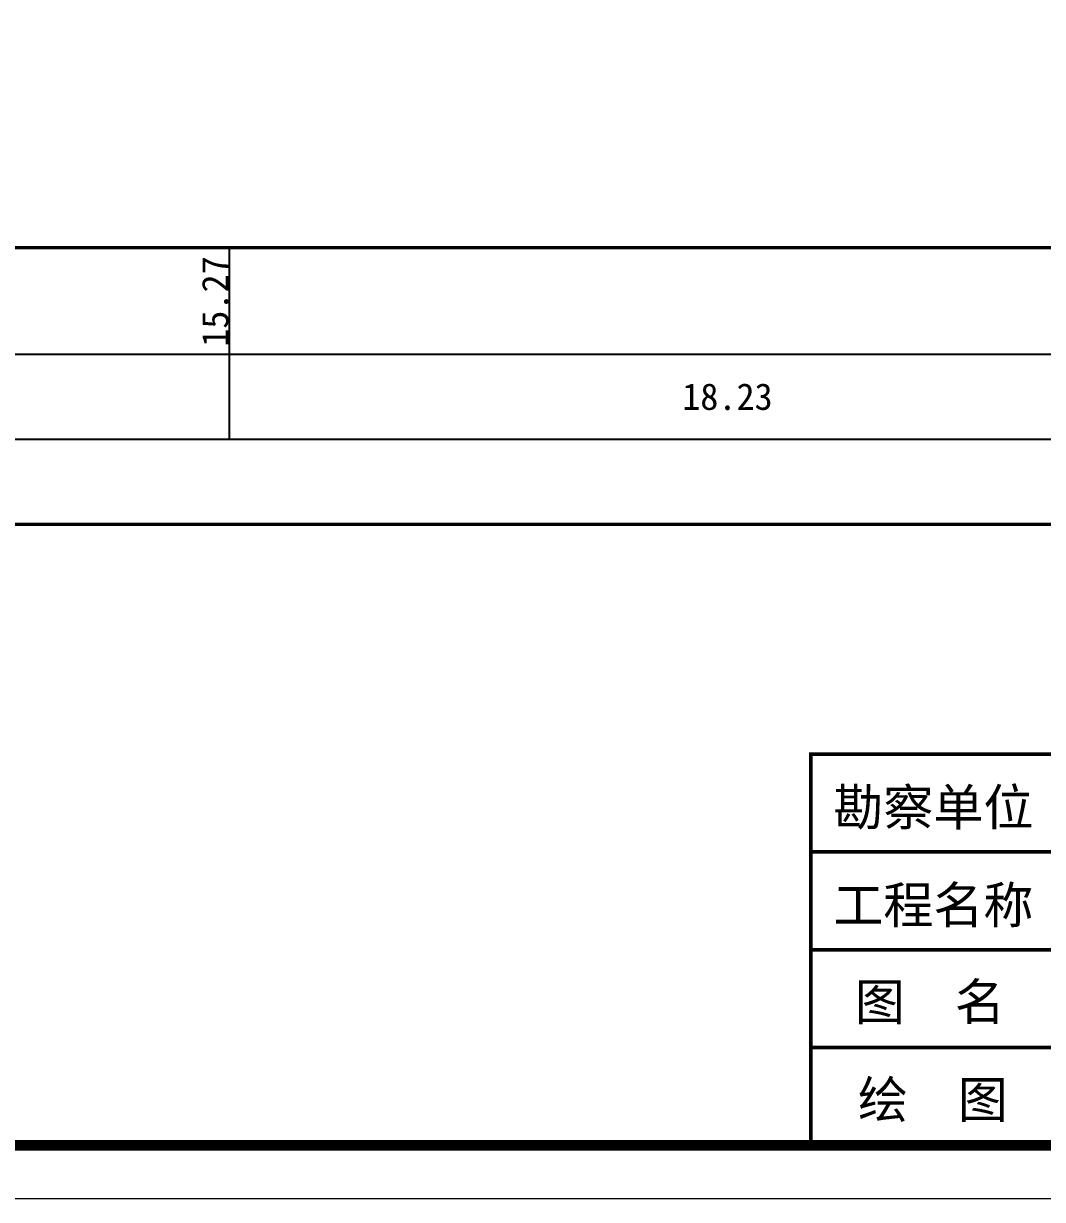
# Model space of a CAD drawing. Header units: millimetres. Extents: x -255 to 9196, y 129 to 426.
# Drawn here: x 2052.6 to 2148.4, y 129.3 to 239.7 of the extents above; entities that cross this region are included whole.
import ezdxf

# ---------------------------------------------------------------- set-up
doc = ezdxf.new("R2010")
doc.units = ezdxf.units.MM
doc.layers.add('不打印', color=7, linetype='Continuous', plot=False)
doc.layers.add('地质-图框', color=7, linetype='Continuous')
doc.layers.add('地质-标注栏', color=7, linetype='Continuous')
doc.styles.get("Standard").update_dxf_attribs({"font": 'simfang_0.ttf', "height": 2.5})
doc.styles.add('标注栏数据', font='simfang_0.ttf', dxfattribs={"width": 0.7, "height": 2.5})

msp = doc.modelspace()

# ---------------------------------------------------------------- linework, layer by layer
at = {"const_width": 0.345}
for points in [[(2126.63, 171.11), (2310.49, 171.11), (2310.49, 134.34), (2126.63, 134.34), (2126.63, 171.11)], [(2126.63, 171.11), (2310.49, 171.11), (2310.49, 134.34), (2126.63, 134.34), (2126.63, 171.11)], [(2126.63, 161.92), (2310.49, 161.92)], [(2126.63, 152.73), (2310.49, 152.73)], [(2126.63, 143.53), (2310.49, 143.53)]]:
    msp.add_lwpolyline(points, dxfattribs=at)
at = {"layer": '不打印', "linetype": 'Continuous', "const_width": 0.15}
msp.add_lwpolyline([(1895.49, 129.34), (2315.49, 129.34), (2315.49, 426.34), (1895.49, 426.34), (1895.49, 129.34)], dxfattribs=at)
at = {"layer": '地质-图框', "linetype": 'Continuous', "const_width": 1}
msp.add_lwpolyline([(1900.49, 134.34), (2310.49, 134.34), (2310.49, 421.34), (1900.49, 421.34), (1900.49, 134.34), (2310.49, 134.34)], dxfattribs=at)
at = {"layer": '地质-标注栏', "color": 7, "linetype": 'Continuous', "const_width": 0.3}
for points in [[(1927.85, 218.69), (2283.13, 218.69)], [(1927.85, 192.69), (2283.13, 192.69)]]:
    msp.add_lwpolyline(points, dxfattribs=at)
at = {"layer": '地质-标注栏', "color": 7, "linetype": 'Continuous'}
for points in [[(2072, 208.69), (2072, 218.69)], [(1927.85, 208.69), (2283.13, 208.69)], [(2072, 200.69), (2072, 208.69)], [(2072, 200.69), (2072, 208.69)], [(1927.85, 200.69), (2283.13, 200.69)]]:
    msp.add_lwpolyline(points, dxfattribs=at)

# ---------------------------------------------------------------- texts
for s, p in [('勘察单位', (2128.74, 164.39)), ('工程名称', (2128.74, 155.2)), ('图  名', (2130.77, 146.11)), ('绘  图', (2131.06, 136.92))]:
    msp.add_text(s, height=3.447).set_placement(p)
at = {"layer": '地质-标注栏', "color": 7, "linetype": 'Continuous', "style": '标注栏数据'}
msp.add_text('15.27', height=2.5, rotation=90, dxfattribs=at).set_placement((2071.9, 209.37))
msp.add_text('18.23', height=2.5, dxfattribs=at).set_placement((2114.54, 203.44))

doc.saveas('drawing.dxf')
